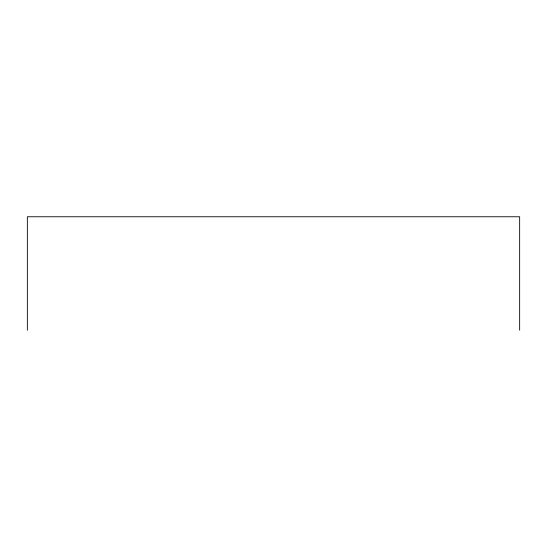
<?xml version="1.0" encoding="UTF-8"?>
<svg xmlns="http://www.w3.org/2000/svg" width="547" height="547" viewBox="0 0 547 547"><rect width="100%" height="100%" fill="white"/><g stroke="black" fill="none" stroke-linecap="round" stroke-linejoin="round"><path stroke-width="0.82" d="M519.65 330.238L519.65 216.762L27.35 216.762L27.35 330.238"/></g></svg>
